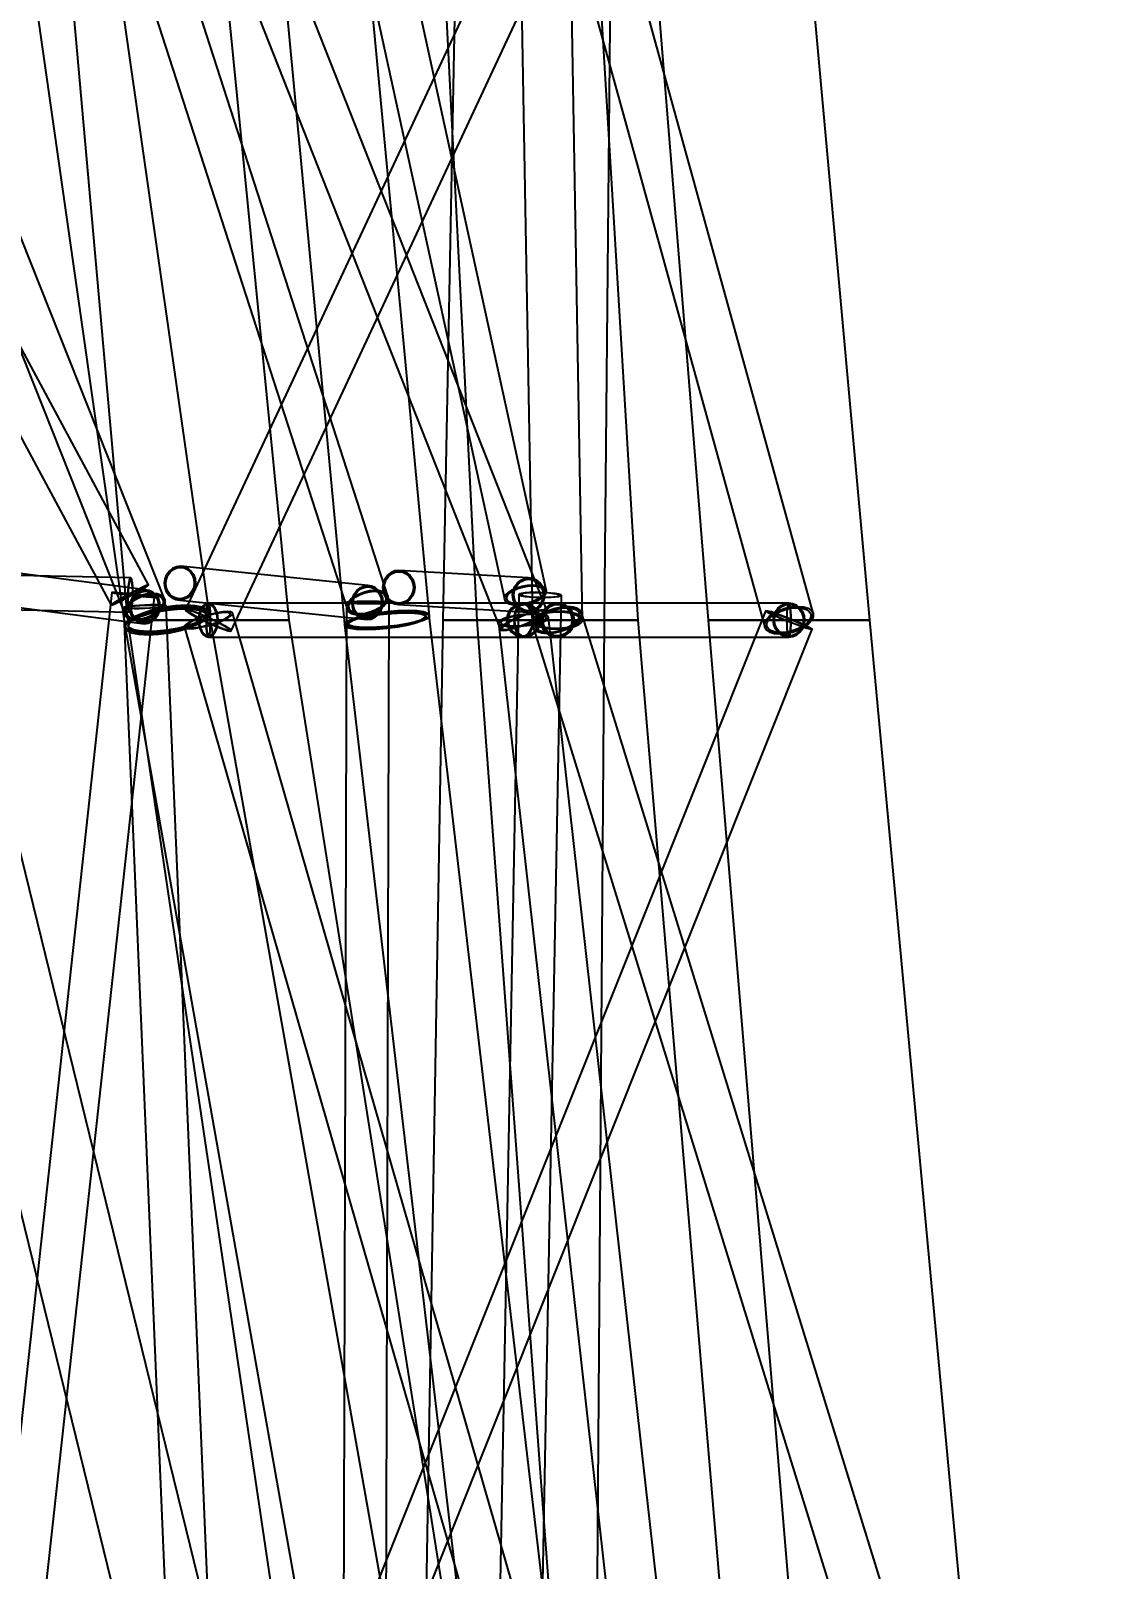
# Model space of a CAD drawing. Header units: millimetres. Extents: x -123812 to 252100, y -3000 to 639000.
# Drawn here: x 21567 to 34365, y 26196 to 44520 of the extents above; entities that cross this region are included whole.
import ezdxf

# ---------------------------------------------------------------- set-up
doc = ezdxf.new("R2010")
doc.units = ezdxf.units.MM
doc.layers.add('D-STR-DIM', color=7, linetype='Continuous', lineweight=13)
doc.layers.add('D-STR-STRC', color=7, linetype='Continuous', lineweight=25)
doc.styles.add('OpenSansCondensed-Light', font='OpenSansCondensed-Light.ttf')
doc.styles.add('TOWER_UNICODE', font='Arial Unicode.ttf')
doc.dimstyles.new('EZDXF', dxfattribs={"dimtxt": 0.25, "dimasz": 0.175, "dimexe": 0.375, "dimexo": 0.125, "dimgap": 0.1, "dimtad": 1, "dimlfac": 100, "dimzin": 12, "dimdsep": 46, "dimtxsty": 'OpenSansCondensed-Light', "dimblk": 'ARCHTICK', "dimcen": 2.5, "dimazin": 3, "dimtfac": 0.5, "dimtmove": 2, "dimatfit": 3})

# ---------------------------------------------------------------- blocks, each defined once
blk = doc.blocks.new('_ARCHTICK')
at = {"color": 0, "linetype": 'BYBLOCK', "const_width": 0.15}
blk.add_lwpolyline([(-0.5, -0.5), (0.5, 0.5)], dxfattribs=at)

msp = doc.modelspace()

# ---------------------------------------------------------------- linework, layer by layer
at = {"layer": 'D-STR-STRC'}
for points in [[(17786.2, 49906.2), (22686, 37577.4), (22702.4, 37543.6), (22734, 37517.7), (22778.7, 37501.4), (22833.4, 37495.8), (22894.4, 37501.4), (22957.6, 37517.7), (23018.6, 37543.6), (23073.3, 37577.4), (23117.9, 37616.7), (23149.4, 37658.9), (23165.7, 37701.1), (23165.7, 37740.4), (18265.9, 50069.2)], [(20885.7, 50032.8), (22687.7, 37432.8), (22704.8, 37401.3), (22755.1, 37376.5), (22835.1, 37360.1), (22939.3, 37353.3), (23060.7, 37356.4), (23190.9, 37369.4), (23321.2, 37391.2), (23442.5, 37420.5), (23546.7, 37455.2), (23626.7, 37492.9), (23677, 37531.1), (23694.1, 37567.2), (21892.1, 50167.2)], [(22227, 49894.8), (27156.8, 37394.8), (27165.3, 37382.7), (27192.2, 37378.6), (27235.8, 37382.7), (27293.1, 37394.8), (27360.1, 37414.1), (27432.4, 37439.3), (27505, 37468.6), (27572.8, 37500), (27631.5, 37531.4), (27676.8, 37560.7), (27705.7, 37585.9), (27716.4, 37605.2), (22786.6, 50105.2)], [(29252, 50125.6), (23410.5, 37625.6), (23419.5, 37612.6), (23446.5, 37592), (23489.5, 37565), (23545.8, 37533.7), (23611.3, 37500), (23681.7, 37466.3), (23752.1, 37435), (23817.9, 37408), (23874.4, 37387.4), (23917.8, 37374.4), (23945.2, 37369.9), (23954.7, 37374.4), (29796.2, 49874.4)], [(24116.4, 50053.6), (25303, 37453.6), (25320.2, 37433.9), (25370.8, 37418.7), (25451.1, 37409.1), (25555.9, 37405.7), (25677.9, 37408.6), (25808.8, 37417.8), (25939.7, 37432.6), (26061.7, 37452), (26166.5, 37474.7), (26246.9, 37499.1), (26297.4, 37523.5), (26314.6, 37546.4), (25128.1, 50146.4)], [(26859.8, 49918.3), (30308.9, 37418.3), (30330, 37384.4), (30369.2, 37358.5), (30424.1, 37342.1), (30490.7, 37336.6), (30564.6, 37342.1), (30640.8, 37358.5), (30714.1, 37384.4), (30779.3, 37418.3), (30832.3, 37457.7), (30869.2, 37500), (30887.6, 37542.3), (30886.2, 37581.7), (27437, 50081.7)], [(16027.3, 49768.7), (22525.4, 37679.2), (22540.1, 37683.3), (22568.9, 37695.4), (22609.8, 37714.6), (22660.2, 37739.6), (22716.5, 37768.7), (22774.9, 37800), (22831.5, 37831.3), (22882.3, 37860.4), (22924, 37885.4), (22953.6, 37904.6), (22969.2, 37916.7), (22969.7, 37920.8), (16471.6, 50010.3)], [(21386.4, 49866.5), (25333.9, 37635.3), (25351, 37604.4), (25383.5, 37580.8), (25429.1, 37565.9), (25484.8, 37560.8), (25546.8, 37565.9), (25610.8, 37580.8), (25672.4, 37604.4), (25727.6, 37635.3), (25772.5, 37671.1), (25804, 37709.7), (25820, 37748.2), (25819.5, 37784.1), (21872, 50015.3)], [(24574.4, 49829.1), (27212.7, 37739.6), (27231, 37714.6), (27264.8, 37695.4), (27311.8, 37683.3), (27368.9, 37679.2), (27432.1, 37683.3), (27497.2, 37695.4), (27559.6, 37714.6), (27615.3, 37739.6), (27660.2, 37768.7), (27691.5, 37800), (27706.9, 37831.3), (27705.4, 37860.4), (25067.1, 49949.9)], [(27319.1, 50000), (27541.4, 37500), (27548.1, 37472.8), (27574.9, 37447.4), (27619.7, 37425.6), (27679.7, 37408.9), (27750.6, 37398.4), (27827.7, 37394.8), (27905.7, 37398.4), (27979.3, 37408.9), (28043.5, 37425.6), (28093.9, 37447.4), (28127, 37472.8), (28140.7, 37500), (27918.5, 50000)], [(20390, 37784.9), (22919.9, 37456.1), (22966.4, 37463), (23010.1, 37483.3), (23048.1, 37515.5), (23077.7, 37557.5), (23097, 37606.4), (23104.6, 37658.9), (23100.1, 37711.4), (23083.7, 37760.3), (23056.5, 37802.3), (23020.4, 37834.5), (22977.9, 37854.8), (22931.8, 37861.7), (20401.9, 38190.5)], [(18513.5, 37686.4), (22748.7, 37596.8), (22756.9, 37603.8), (22764.9, 37624.1), (22772, 37656.3), (22777.9, 37698.4), (22782, 37747.4), (22784.2, 37800), (22784.2, 37852.6), (22782.1, 37901.6), (22778, 37943.7), (22772.1, 37975.9), (22765, 37996.2), (22757, 38003.2), (18521.9, 38092.7)], [(21683.7, 25382.5), (23038.8, 37772.4), (23030.2, 37776.1), (23005, 37781.4), (22964.9, 37788), (22912.6, 37795.3), (22851.7, 37803), (22786.3, 37810.5), (22721, 37817.3), (22660.1, 37822.9), (22607.8, 37826.9), (22567.7, 37829.1), (22542.4, 37829.4), (22533.8, 37827.6), (21178.7, 25437.6)], [(27655.9, 25405.4), (27888.1, 37795.3), (27879.5, 37803), (27854.1, 37810.5), (27813.7, 37817.3), (27761.1, 37822.9), (27699.9, 37826.9), (27634.2, 37829.1), (27568.4, 37829.4), (27507.2, 37827.6), (27454.6, 37823.9), (27414.2, 37818.6), (27388.9, 37812.1), (27380.2, 37804.7), (27147.9, 25414.8)], [(23798.2, 25116.6), (20735.2, 37616.6), (20708.5, 37665), (20649.8, 37702), (20563.3, 37725.3), (20454.8, 37733.3), (20331.7, 37725.3), (20202.5, 37702), (20075.9, 37665), (19960.5, 37616.6), (19864.2, 37560.4), (19793.6, 37500), (19753.5, 37439.6), (19746.6, 37383.4), (22809.6, 24883.4)], [(23690.4, 25534.7), (23179.4, 37669.5), (23170.7, 37674.4), (23145.4, 37678.2), (23105, 37680.7), (23052.5, 37681.7), (22991.3, 37681.1), (22925.6, 37679), (22859.9, 37675.6), (22798.7, 37671), (22746.2, 37665.6), (22705.8, 37659.8), (22680.5, 37653.9), (22671.8, 37648.3), (23182.9, 25513.5)], [(25909.2, 25089.1), (23691, 37589.1), (23666.6, 37626.1), (23609.7, 37654.4), (23524.3, 37672.2), (23416.1, 37678.3), (23292.7, 37672.2), (23162.2, 37654.4), (23033.8, 37626.1), (22916, 37589.1), (22817, 37546.1), (22743.5, 37500), (22700.4, 37453.9), (22690.8, 37410.9), (24909, 24910.9)], [(27570, 25088.3), (23968, 37588.3), (23946.8, 37598.4), (23907.7, 37601.9), (23853.2, 37598.4), (23787.1, 37588.3), (23713.9, 37572.1), (23638.5, 37551), (23566.1, 37526.4), (23501.7, 37500), (23449.6, 37473.6), (23413.4, 37449), (23395.5, 37427.9), (23397.2, 37411.7), (26999.3, 24911.7)], [(25802, 25470.3), (25837.3, 37709), (25828.7, 37712.4), (25803.3, 37715.6), (25762.9, 37718.3), (25710.3, 37720.5), (25649.1, 37722), (25583.3, 37722.6), (25517.6, 37722.4), (25456.3, 37721.3), (25403.7, 37719.4), (25363.4, 37716.8), (25338, 37713.8), (25329.3, 37710.5), (25294, 25471.7)], [(27774.1, 25056.6), (26313.5, 37556.6), (26296.3, 37580.9), (26245.9, 37599.7), (26165.7, 37611.6), (26061.2, 37616), (25939.4, 37612.4), (25808.8, 37601.2), (25678.2, 37583.1), (25556.5, 37559.4), (25451.9, 37531.5), (25371.7, 37501.6), (25321.3, 37471.5), (25304.1, 37443.4), (26764.6, 24943.4)], [(25880.5, 24891.1), (30875.3, 37391.1), (30860.1, 37402.4), (30826.9, 37420.3), (30778.2, 37443.7), (30717.1, 37470.8), (30647.8, 37500), (30575.2, 37529.2), (30504.1, 37556.3), (30439.3, 37579.7), (30385.3, 37597.6), (30345.8, 37608.9), (30323.5, 37612.7), (30319.8, 37608.9), (25325, 25108.9)], [(29133.5, 25031.6), (27734.8, 37531.6), (27724.7, 37548.3), (27694.9, 37561.6), (27647.5, 37570.7), (27585.7, 37575), (27513.8, 37574.2), (27436.6, 37568.4), (27359.4, 37557.8), (27287.5, 37543.4), (27225.7, 37526), (27178.3, 37506.8), (27148.5, 37487.1), (27138.3, 37468.4), (28537.1, 24968.4)], [(31989.9, 25081), (28129.5, 37581), (28112.9, 37614.6), (28077.8, 37640.3), (28026.5, 37656.5), (27962.6, 37662), (27890.4, 37656.5), (27814.8, 37640.3), (27741, 37614.6), (27674.1, 37581), (27618.5, 37541.9), (27578.1, 37500), (27555.6, 37458.1), (27552.5, 37419), (31412.9, 24919)]]:
    msp.add_lwpolyline(points, dxfattribs=at)
for points in [[(21606.8, 50000), (22720.1, 37500), (24645.1, 37500), (23406.8, 50000)], [(26248.4, 50000), (26878.5, 37500), (28803.5, 37500), (28048.4, 50000)], [(26474.1, 37500), (28399.1, 37500), (28518.8, 50000), (26718.8, 50000)], [(28624.1, 50000), (29635.1, 37500), (31560.1, 37500), (30424.1, 50000)], [(23161.7, 37940.9), (23167, 37888.4), (23184.4, 37839.4), (23212.8, 37797.4), (23250.2, 37765.1), (23294.2, 37744.8), (23341.6, 37737.9), (25573.3, 37506.7), (25620.9, 37513.6), (25665.6, 37533.9), (25704.3, 37566.1), (25734.3, 37608.2), (25753.6, 37657.1), (25760.8, 37709.7), (25755.5, 37762.2), (25738.1, 37811.2), (25709.7, 37853.2), (25672.3, 37885.5), (25628.4, 37905.8), (25580.9, 37912.7), (23349.3, 38143.9), (23301.6, 38137), (23256.9, 38116.7), (23218.2, 38084.4), (23188.3, 38042.4), (23169, 37993.4)], [(23529.1, 37940.9), (23521.9, 37888.4), (23502.6, 37839.4), (23472.6, 37797.4), (23433.9, 37765.1), (23389.3, 37744.8), (23341.6, 37737.9), (23294.2, 37744.8), (23250.2, 37765.1), (23212.8, 37797.4), (23184.4, 37839.4), (23167, 37888.4), (23161.7, 37940.9), (23169, 37993.4), (23188.3, 38042.4), (23218.2, 38084.4), (23256.9, 38116.7), (23301.6, 38137), (23349.3, 38143.9), (23396.7, 38137), (23440.6, 38116.7), (23478, 38084.4), (23506.4, 38042.4), (23523.9, 37993.4)], [(23514.7, 37940.9), (23508, 37892.5), (23490.2, 37847.4), (23462.6, 37808.7), (23427, 37778.9), (23385.8, 37760.3), (23341.9, 37753.9), (23298.2, 37760.3), (23257.7, 37778.9), (23223.3, 37808.7), (23197.1, 37847.4), (23181, 37892.5), (23176.2, 37940.9), (23182.9, 37989.3), (23200.6, 38034.4), (23228.3, 38073.1), (23263.9, 38102.9), (23305, 38121.5), (23349, 38127.9), (23392.6, 38121.5), (23433.1, 38102.9), (23467.6, 38073.1), (23493.8, 38034.4), (23509.8, 37989.3)], [(22721.5, 37800), (22721.5, 37747.4), (22723.6, 37698.4), (22727.7, 37656.3), (22733.5, 37624.1), (22740.7, 37603.8), (22748.7, 37596.8), (22756.9, 37603.8), (22764.9, 37624.1), (22772, 37656.3), (22777.9, 37698.4), (22782, 37747.4), (22784.2, 37800), (22784.2, 37852.6), (22782.1, 37901.6), (22778, 37943.7), (22772.1, 37975.9), (22765, 37996.2), (22757, 38003.2), (22748.8, 37996.2), (22740.8, 37975.9), (22733.7, 37943.7), (22727.8, 37901.6), (22723.7, 37852.6)], [(22724, 37800), (22724, 37751.6), (22725.9, 37706.4), (22729.7, 37667.7), (22735.1, 37637.9), (22741.6, 37619.2), (22749, 37612.8), (22756.6, 37619.2), (22763.9, 37637.9), (22770.5, 37667.7), (22775.9, 37706.4), (22779.7, 37751.6), (22781.7, 37800), (22781.7, 37848.4), (22779.8, 37893.6), (22776, 37932.3), (22770.6, 37962.1), (22764, 37980.8), (22756.7, 37987.2), (22749.1, 37980.8), (22741.8, 37962.1), (22735.2, 37932.3), (22729.8, 37893.6), (22726, 37848.4)], [(25761.3, 37889.5), (25767.3, 37837), (25785.9, 37788), (25815.7, 37745.9), (25854.7, 37713.6), (25900.3, 37693.3), (25949.3, 37686.4), (27494.5, 37596.8), (27543.6, 37603.8), (27589.4, 37624.1), (27628.9, 37656.3), (27659.4, 37698.4), (27678.7, 37747.4), (27685.5, 37800), (27679.5, 37852.6), (27660.9, 37901.6), (27631.1, 37943.7), (27592.1, 37975.9), (27546.5, 37996.2), (27497.5, 38003.2), (25952.3, 38092.7), (25903.2, 38085.8), (25857.4, 38065.5), (25817.9, 38033.2), (25787.4, 37991.1), (25768.1, 37942.1)], [(26140.3, 37889.5), (26133.5, 37837), (26114.2, 37788), (26083.7, 37745.9), (26044.2, 37713.6), (25998.4, 37693.3), (25949.3, 37686.4), (25900.3, 37693.3), (25854.7, 37713.6), (25815.7, 37745.9), (25785.9, 37788), (25767.3, 37837), (25761.3, 37889.5), (25768.1, 37942.1), (25787.4, 37991.1), (25817.9, 38033.2), (25857.4, 38065.5), (25903.2, 38085.8), (25952.3, 38092.7), (26001.3, 38085.8), (26046.9, 38065.5), (26085.9, 38033.2), (26115.7, 37991.1), (26134.3, 37942.1)], [(26125.4, 37889.5), (26119.1, 37841.1), (26101.3, 37796), (26073.3, 37757.2), (26036.9, 37727.5), (25994.6, 37708.8), (25949.4, 37702.4), (25904.2, 37708.8), (25862.3, 37727.5), (25826.3, 37757.2), (25798.9, 37796), (25781.8, 37841.1), (25776.2, 37889.5), (25782.5, 37938), (25800.3, 37983.1), (25828.3, 38021.9), (25864.7, 38051.6), (25907, 38070.3), (25952.2, 38076.7), (25997.4, 38070.3), (26039.3, 38051.6), (26075.3, 38021.9), (26102.7, 37983.1), (26119.8, 37938)], [(27685.5, 37800), (27678.7, 37747.4), (27659.4, 37698.4), (27628.9, 37656.3), (27589.4, 37624.1), (27543.6, 37603.8), (27494.5, 37596.8), (27445.5, 37603.8), (27399.9, 37624.1), (27360.9, 37656.3), (27331.1, 37698.4), (27312.5, 37747.4), (27306.4, 37800), (27313.3, 37852.6), (27332.6, 37901.6), (27363, 37943.7), (27402.5, 37975.9), (27448.4, 37996.2), (27497.5, 38003.2), (27546.5, 37996.2), (27592.1, 37975.9), (27631.1, 37943.7), (27660.9, 37901.6), (27679.5, 37852.6)], [(27670.6, 37800), (27664.3, 37751.6), (27646.5, 37706.4), (27618.5, 37667.7), (27582.1, 37637.9), (27539.8, 37619.2), (27494.6, 37612.8), (27449.4, 37619.2), (27407.5, 37637.9), (27371.5, 37667.7), (27344.1, 37706.4), (27327, 37751.6), (27321.4, 37800), (27327.7, 37848.4), (27345.5, 37893.6), (27373.5, 37932.3), (27409.9, 37962.1), (27452.2, 37980.8), (27497.4, 37987.2), (27542.5, 37980.8), (27584.5, 37962.1), (27620.5, 37932.3), (27647.9, 37893.6), (27665, 37848.4)], [(22720.1, 37800), (22663.6, 37768.7), (22612.7, 37739.6), (22571.1, 37714.6), (22541.5, 37695.4), (22525.9, 37683.3), (22525.4, 37679.2), (22540.1, 37683.3), (22568.9, 37695.4), (22609.8, 37714.6), (22660.2, 37739.6), (22716.5, 37768.7), (22774.9, 37800), (22831.5, 37831.3), (22882.3, 37860.4), (22924, 37885.4), (22953.6, 37904.6), (22969.2, 37916.7), (22969.7, 37920.8), (22955, 37916.7), (22926.2, 37904.6), (22885.2, 37885.4), (22834.9, 37860.4), (22778.6, 37831.3)], [(22786.3, 37789.5), (22721, 37797), (22660.1, 37804.7), (22607.8, 37812), (22567.7, 37818.6), (22542.4, 37823.9), (22533.8, 37827.6), (22542.4, 37829.4), (22567.7, 37829.1), (22607.8, 37826.9), (22660.1, 37822.9), (22721, 37817.3), (22786.3, 37810.5), (22851.7, 37803), (22912.6, 37795.3), (22964.9, 37788), (23005, 37781.4), (23030.2, 37776.1), (23038.8, 37772.4), (23030.2, 37770.6), (23005, 37770.9), (22964.9, 37773.1), (22912.6, 37777.1), (22851.7, 37782.7)], [(22722.8, 37800), (22671.8, 37771.8), (22626, 37745.5), (22588.5, 37723), (22561.7, 37705.7), (22547.7, 37694.8), (22547.3, 37691.1), (22560.5, 37694.8), (22586.4, 37705.7), (22623.4, 37723), (22668.8, 37745.5), (22719.6, 37771.8), (22772.2, 37800), (22823.2, 37828.2), (22869.1, 37854.5), (22906.6, 37877), (22933.3, 37894.3), (22947.4, 37905.2), (22947.8, 37908.9), (22934.6, 37905.2), (22908.6, 37894.3), (22871.7, 37877), (22826.3, 37854.5), (22775.5, 37828.2)], [(22786.3, 37790.5), (22727.4, 37797.3), (22672.5, 37804.2), (22625.4, 37810.9), (22589.2, 37816.8), (22566.4, 37821.6), (22558.7, 37824.9), (22566.4, 37826.5), (22589.2, 37826.3), (22625.4, 37824.3), (22672.5, 37820.7), (22727.4, 37815.6), (22786.3, 37809.5), (22845.3, 37802.7), (22900.2, 37795.8), (22947.3, 37789.1), (22983.5, 37783.2), (23006.2, 37778.4), (23014, 37775.1), (23006.2, 37773.5), (22983.5, 37773.7), (22947.3, 37775.7), (22900.2, 37779.3), (22845.3, 37784.4)], [(23149.4, 37658.9), (23117.9, 37616.7), (23073.3, 37577.4), (23018.6, 37543.6), (22957.6, 37517.7), (22894.4, 37501.4), (22833.4, 37495.8), (22778.7, 37501.4), (22734, 37517.7), (22702.4, 37543.6), (22686, 37577.4), (22686, 37616.7), (22702.3, 37658.9), (22733.9, 37701.1), (22778.5, 37740.4), (22833.2, 37774.2), (22894.1, 37800.1), (22957.3, 37816.4), (23018.3, 37822), (23073, 37816.4), (23117.7, 37800.1), (23149.3, 37774.2), (23165.7, 37740.4), (23165.7, 37701.1)], [(23127.4, 37658.9), (23099, 37620.8), (23058.7, 37585.4), (23009.5, 37554.9), (22954.5, 37531.6), (22897.5, 37516.9), (22842.5, 37511.9), (22793.2, 37516.9), (22752.9, 37531.6), (22724.4, 37554.9), (22709.6, 37585.4), (22709.6, 37620.8), (22724.3, 37658.9), (22752.8, 37696.9), (22793, 37732.4), (22842.3, 37762.8), (22897.3, 37786.2), (22954.2, 37800.9), (23009.2, 37805.9), (23058.5, 37800.9), (23098.8, 37786.2), (23127.3, 37762.8), (23142.1, 37732.4), (23142.1, 37696.9)], [(23104.6, 37658.9), (23097, 37606.4), (23077.7, 37557.5), (23048.1, 37515.5), (23010.1, 37483.3), (22966.4, 37463), (22919.9, 37456.1), (22873.8, 37463), (22831.3, 37483.3), (22795.2, 37515.5), (22768.1, 37557.5), (22751.6, 37606.4), (22747.1, 37658.9), (22754.7, 37711.4), (22774, 37760.3), (22803.7, 37802.3), (22841.6, 37834.5), (22885.3, 37854.8), (22931.8, 37861.7), (22977.9, 37854.8), (23020.4, 37834.5), (23056.5, 37802.3), (23083.7, 37760.3), (23100.1, 37711.4)], [(23090.6, 37658.9), (23083.5, 37610.5), (23065.8, 37565.5), (23038.4, 37526.8), (23003.5, 37497.1), (22963.2, 37478.4), (22920.4, 37472), (22877.9, 37478.4), (22838.8, 37497.1), (22805.5, 37526.8), (22780.5, 37565.5), (22765.4, 37610.5), (22761.2, 37658.9), (22768.2, 37707.3), (22786, 37752.3), (22813.3, 37791), (22848.3, 37820.7), (22888.5, 37839.4), (22931.3, 37845.7), (22973.8, 37839.4), (23013, 37820.7), (23046.2, 37791), (23071.2, 37752.3), (23086.4, 37707.3)], [(25804, 37709.7), (25772.5, 37671.1), (25727.6, 37635.3), (25672.4, 37604.4), (25610.8, 37580.8), (25546.8, 37565.9), (25484.8, 37560.8), (25429.1, 37565.9), (25383.5, 37580.8), (25351, 37604.4), (25333.9, 37635.3), (25333.4, 37671.1), (25349.4, 37709.7), (25380.9, 37748.2), (25425.8, 37784.1), (25481, 37814.9), (25542.6, 37838.5), (25606.6, 37853.4), (25668.6, 37858.5), (25724.3, 37853.4), (25769.9, 37838.5), (25802.4, 37814.9), (25819.5, 37784.1), (25820, 37748.2)], [(25781.6, 37709.7), (25753.2, 37674.9), (25712.7, 37642.6), (25663, 37614.8), (25607.4, 37593.5), (25549.7, 37580.1), (25493.9, 37575.5), (25443.6, 37580.1), (25402.5, 37593.5), (25373.2, 37614.8), (25357.8, 37642.6), (25357.3, 37674.9), (25371.8, 37709.7), (25400.2, 37744.4), (25440.7, 37776.7), (25490.4, 37804.5), (25546, 37825.9), (25603.7, 37839.3), (25659.5, 37843.8), (25709.8, 37839.3), (25750.9, 37825.9), (25780.2, 37804.5), (25795.6, 37776.7), (25796.1, 37744.4)], [(25760.8, 37709.7), (25753.6, 37657.1), (25734.3, 37608.2), (25704.3, 37566.1), (25665.6, 37533.9), (25620.9, 37513.6), (25573.3, 37506.7), (25525.8, 37513.6), (25481.9, 37533.9), (25444.5, 37566.1), (25416.1, 37608.2), (25398.7, 37657.1), (25393.4, 37709.7), (25400.7, 37762.2), (25419.9, 37811.2), (25449.9, 37853.2), (25488.6, 37885.5), (25533.3, 37905.8), (25580.9, 37912.7), (25628.4, 37905.8), (25672.3, 37885.5), (25709.7, 37853.2), (25738.1, 37811.2), (25755.5, 37762.2)], [(25746.3, 37709.7), (25739.7, 37661.3), (25721.9, 37616.2), (25694.3, 37577.4), (25658.7, 37547.7), (25617.5, 37529), (25573.6, 37522.7), (25529.9, 37529), (25489.4, 37547.7), (25454.9, 37577.4), (25428.8, 37616.2), (25412.7, 37661.3), (25407.9, 37709.7), (25414.6, 37758.1), (25432.3, 37803.2), (25459.9, 37841.9), (25495.6, 37871.6), (25536.7, 37890.3), (25580.6, 37896.7), (25624.3, 37890.3), (25664.8, 37871.6), (25699.3, 37841.9), (25725.4, 37803.2), (25741.5, 37758.1)], [(27691.5, 37800), (27660.2, 37768.7), (27615.3, 37739.6), (27559.6, 37714.6), (27497.2, 37695.4), (27432.1, 37683.3), (27368.9, 37679.2), (27311.8, 37683.3), (27264.8, 37695.4), (27231, 37714.6), (27212.7, 37739.6), (27211.3, 37768.7), (27226.7, 37800), (27258, 37831.3), (27302.9, 37860.4), (27358.5, 37885.4), (27421, 37904.6), (27486.1, 37916.7), (27549.3, 37920.8), (27606.4, 37916.7), (27653.4, 37904.6), (27687.2, 37885.4), (27705.4, 37860.4), (27706.9, 37831.3)], [(27668.6, 37800), (27640.4, 37771.8), (27599.9, 37745.5), (27549.7, 37723), (27493.4, 37705.7), (27434.8, 37694.8), (27377.8, 37691.1), (27326.3, 37694.8), (27283.9, 37705.7), (27253.4, 37723), (27237, 37745.5), (27235.7, 37771.8), (27249.6, 37800), (27277.8, 37828.2), (27318.3, 37854.5), (27368.4, 37877), (27424.8, 37894.3), (27483.4, 37905.2), (27540.4, 37908.9), (27591.9, 37905.2), (27634.3, 37894.3), (27664.7, 37877), (27681.2, 37854.5), (27682.5, 37828.2)], [(27634.2, 37829.1), (27568.4, 37829.4), (27507.2, 37827.6), (27454.6, 37823.9), (27414.2, 37818.6), (27388.9, 37812.1), (27380.2, 37804.7), (27388.9, 37797), (27414.2, 37789.5), (27454.6, 37782.7), (27507.2, 37777.1), (27568.4, 37773.1), (27634.2, 37770.9), (27699.9, 37770.6), (27761.1, 37772.4), (27813.7, 37776.1), (27854.1, 37781.4), (27879.5, 37787.9), (27888.1, 37795.3), (27879.5, 37803), (27854.1, 37810.5), (27813.7, 37817.3), (27761.1, 37822.9), (27699.9, 37826.9)], [(27634.2, 37826.3), (27574.9, 37826.5), (27519.7, 37824.9), (27472.3, 37821.6), (27435.9, 37816.8), (27413, 37810.9), (27405.2, 37804.2), (27413, 37797.3), (27435.9, 37790.5), (27472.3, 37784.4), (27519.7, 37779.4), (27574.9, 37775.7), (27634.2, 37773.7), (27693.4, 37773.5), (27748.6, 37775.1), (27796.1, 37778.4), (27832.4, 37783.2), (27855.3, 37789.1), (27863.1, 37795.8), (27855.3, 37802.7), (27832.4, 37809.5), (27796.1, 37815.6), (27748.6, 37820.6), (27693.4, 37824.3)], [(22925.6, 37638.7), (22859.9, 37636.7), (22798.7, 37636.1), (22746.2, 37637.1), (22705.8, 37639.6), (22680.5, 37643.4), (22671.8, 37648.3), (22680.5, 37653.9), (22705.8, 37659.8), (22746.2, 37665.6), (22798.7, 37671), (22859.9, 37675.6), (22925.6, 37679), (22991.3, 37681.1), (23052.5, 37681.7), (23105, 37680.7), (23145.4, 37678.2), (23170.7, 37674.4), (23179.4, 37669.5), (23170.7, 37663.9), (23145.4, 37658), (23105, 37652.1), (23052.5, 37646.7), (22991.3, 37642.2)], [(23190.9, 37369.4), (23060.7, 37356.4), (22939.3, 37353.3), (22835.1, 37360.1), (22755.1, 37376.5), (22704.8, 37401.3), (22687.7, 37432.8), (22704.8, 37468.9), (22755.1, 37507.1), (22835.1, 37544.8), (22939.3, 37579.5), (23060.7, 37608.8), (23190.9, 37630.6), (23321.2, 37643.6), (23442.5, 37646.7), (23546.7, 37639.9), (23626.7, 37623.5), (23677, 37598.7), (23694.1, 37567.2), (23677, 37531.1), (23626.7, 37492.9), (23546.7, 37455.2), (23442.5, 37420.5), (23321.2, 37391.2)], [(23638.4, 37500), (23564.8, 37453.9), (23465.8, 37410.9), (23348.1, 37373.9), (23219.6, 37345.6), (23089.2, 37327.8), (22965.7, 37321.7), (22857.6, 37327.8), (22772.1, 37345.6), (22715.3, 37373.9), (22690.8, 37410.9), (22700.4, 37453.9), (22743.5, 37500), (22817, 37546.1), (22916, 37589.1), (23033.8, 37626.1), (23162.2, 37654.4), (23292.7, 37672.2), (23416.1, 37678.3), (23524.3, 37672.2), (23609.7, 37654.4), (23666.6, 37626.1), (23691, 37589.1), (23681.4, 37546.1)], [(22925.6, 37640.7), (22866.4, 37638.9), (22811.2, 37638.4), (22763.8, 37639.3), (22727.5, 37641.5), (22704.6, 37644.9), (22696.8, 37649.3), (22704.6, 37654.3), (22727.5, 37659.7), (22763.8, 37665), (22811.2, 37669.8), (22866.4, 37674), (22925.6, 37677.1), (22984.8, 37678.9), (23040, 37679.4), (23087.4, 37678.5), (23123.7, 37676.3), (23146.6, 37672.8), (23154.4, 37668.5), (23146.6, 37663.4), (23123.7, 37658.1), (23087.4, 37652.8), (23040, 37647.9), (22984.8, 37643.8)], [(23190.9, 37379.7), (23070.9, 37367.7), (22959.1, 37364.8), (22863.1, 37371.1), (22789.4, 37386.2), (22743.1, 37409), (22727.3, 37438.1), (22743.1, 37471.3), (22789.4, 37506.5), (22863.1, 37541.3), (22959.1, 37573.2), (23070.9, 37600.2), (23190.9, 37620.3), (23310.9, 37632.3), (23422.7, 37635.2), (23518.7, 37628.9), (23592.4, 37613.8), (23638.7, 37591), (23654.5, 37561.9), (23638.7, 37528.7), (23592.4, 37493.5), (23518.7, 37458.7), (23422.7, 37426.8), (23310.9, 37399.8)], [(23603.1, 37500), (23535.4, 37457.5), (23444.2, 37417.9), (23335.7, 37383.9), (23217.3, 37357.8), (23097.2, 37341.4), (22983.4, 37335.8), (22883.8, 37341.4), (22805.1, 37357.8), (22752.7, 37383.9), (22730.2, 37417.9), (22739, 37457.5), (22778.7, 37500), (22846.5, 37542.5), (22937.7, 37582.1), (23046.2, 37616.1), (23164.5, 37642.2), (23284.7, 37658.6), (23398.4, 37664.2), (23498, 37658.6), (23576.7, 37642.2), (23629.1, 37616.1), (23651.7, 37582.1), (23642.8, 37542.5)], [(23501.7, 37500), (23449.6, 37473.6), (23413.4, 37449), (23395.5, 37427.9), (23397.2, 37411.7), (23418.3, 37401.6), (23457.5, 37398.1), (23512, 37401.6), (23578.1, 37411.7), (23651.3, 37427.9), (23726.7, 37449), (23799, 37473.6), (23863.5, 37500), (23915.6, 37526.4), (23951.8, 37551), (23969.7, 37572.1), (23968, 37588.3), (23946.8, 37598.4), (23907.7, 37601.9), (23853.2, 37598.4), (23787.1, 37588.3), (23713.9, 37572.1), (23638.5, 37551), (23566.1, 37526.4)], [(23753.9, 37500), (23819.4, 37466.3), (23875.6, 37435), (23918.7, 37408), (23945.6, 37387.4), (23954.7, 37374.4), (23945.2, 37369.9), (23917.8, 37374.4), (23874.4, 37387.4), (23817.9, 37408), (23752.1, 37435), (23681.7, 37466.3), (23611.3, 37500), (23545.8, 37533.7), (23489.5, 37565), (23446.5, 37592), (23419.5, 37612.6), (23410.5, 37625.6), (23420, 37630.1), (23447.4, 37625.6), (23490.8, 37612.6), (23547.3, 37592), (23613, 37565), (23683.5, 37533.7)], [(23518.6, 37500), (23471.4, 37476.1), (23438.5, 37453.8), (23422.3, 37434.7), (23423.8, 37420), (23443, 37410.7), (23478.5, 37407.6), (23527.9, 37410.7), (23587.8, 37420), (23654.2, 37434.7), (23722.6, 37453.8), (23788.2, 37476.1), (23846.6, 37500), (23893.8, 37523.9), (23926.7, 37546.2), (23942.9, 37565.3), (23941.3, 37580), (23922.2, 37589.3), (23886.7, 37592.4), (23837.3, 37589.3), (23777.3, 37580), (23710.9, 37565.3), (23642.6, 37546.2), (23577, 37523.9)], [(23747.2, 37500), (23806.6, 37469.5), (23857.6, 37441), (23896.6, 37416.6), (23921.1, 37397.9), (23929.3, 37386.1), (23920.7, 37382.1), (23895.8, 37386.1), (23856.5, 37397.9), (23805.2, 37416.6), (23745.6, 37441), (23681.8, 37469.5), (23617.9, 37500), (23558.5, 37530.5), (23507.6, 37559), (23468.5, 37583.4), (23444.1, 37602.1), (23435.9, 37613.9), (23444.5, 37617.9), (23469.3, 37613.9), (23508.7, 37602.1), (23559.9, 37583.4), (23619.5, 37559), (23683.4, 37530.5)], [(23565.9, 37500), (23569.8, 37447.4), (23581.5, 37398.4), (23600, 37356.3), (23624.2, 37324), (23652.4, 37303.7), (23682.6, 37296.8), (27436.6, 37296.8), (27466.8, 37303.7), (27494.9, 37324), (27519.1, 37356.3), (27537.7, 37398.4), (27549.3, 37447.4), (27553.3, 37500), (27549.3, 37552.6), (27537.7, 37601.6), (27519.1, 37643.7), (27494.9, 37676), (27466.8, 37696.3), (27436.6, 37703.2), (23682.6, 37703.2), (23652.4, 37696.3), (23624.2, 37676), (23600, 37643.7), (23581.5, 37601.6), (23569.8, 37552.6)], [(23565.9, 37500), (23569.8, 37447.4), (23581.5, 37398.4), (23600, 37356.3), (23624.2, 37324), (23652.4, 37303.7), (23682.6, 37296.8), (23712.8, 37303.7), (23740.9, 37324), (23765.1, 37356.3), (23783.7, 37398.4), (23795.3, 37447.4), (23799.3, 37500), (23795.3, 37552.6), (23783.7, 37601.6), (23765.1, 37643.7), (23740.9, 37676), (23712.8, 37696.3), (23682.6, 37703.2), (23652.4, 37696.3), (23624.2, 37676), (23600, 37643.7), (23581.5, 37601.6), (23569.8, 37552.6)], [(23575.1, 37500), (23578.7, 37451.5), (23589.5, 37406.4), (23606.5, 37367.6), (23628.8, 37337.9), (23654.8, 37319.2), (23682.6, 37312.8), (23710.4, 37319.2), (23736.4, 37337.9), (23758.6, 37367.6), (23775.7, 37406.4), (23786.5, 37451.5), (23790.1, 37500), (23786.5, 37548.5), (23775.7, 37593.6), (23758.6, 37632.4), (23736.4, 37662.1), (23710.4, 37680.8), (23682.6, 37687.2), (23654.8, 37680.8), (23628.8, 37662.1), (23606.5, 37632.4), (23589.5, 37593.6), (23578.7, 37548.5)], [(23659, 37500), (23659.8, 37447.4), (23662.1, 37398.4), (23665.9, 37356.3), (23670.8, 37324), (23676.5, 37303.7), (23682.6, 37296.8), (30597.6, 37296.8), (30603.7, 37303.7), (30609.4, 37324), (30614.3, 37356.3), (30618, 37398.4), (30620.4, 37447.4), (30621.2, 37500), (30620.4, 37552.6), (30618, 37601.6), (30614.3, 37643.7), (30609.4, 37676), (30603.7, 37696.3), (30597.6, 37703.2), (23682.6, 37703.2), (23676.5, 37696.3), (23670.8, 37676), (23665.9, 37643.7), (23662.1, 37601.6), (23659.8, 37552.6)], [(23706.2, 37500), (23705.4, 37447.4), (23703, 37398.4), (23699.3, 37356.3), (23694.4, 37324), (23688.7, 37303.7), (23682.6, 37296.8), (23676.5, 37303.7), (23670.8, 37324), (23665.9, 37356.3), (23662.1, 37398.4), (23659.8, 37447.4), (23659, 37500), (23659.8, 37552.6), (23662.1, 37601.6), (23665.9, 37643.7), (23670.8, 37676), (23676.5, 37696.3), (23682.6, 37703.2), (23688.7, 37696.3), (23694.4, 37676), (23699.3, 37643.7), (23703, 37601.6), (23705.4, 37552.6)], [(23704.3, 37500), (23703.6, 37451.5), (23701.4, 37406.4), (23698, 37367.6), (23693.5, 37337.9), (23688.2, 37319.2), (23682.6, 37312.8), (23677, 37319.2), (23671.7, 37337.9), (23667.2, 37367.6), (23663.7, 37406.4), (23661.6, 37451.5), (23660.8, 37500), (23661.6, 37548.5), (23663.7, 37593.6), (23667.2, 37632.4), (23671.7, 37662.1), (23677, 37680.8), (23682.6, 37687.2), (23688.2, 37680.8), (23693.5, 37662.1), (23698, 37632.4), (23701.4, 37593.6), (23703.6, 37548.5)], [(25808.8, 37417.8), (25677.9, 37408.6), (25555.9, 37405.7), (25451.1, 37409.1), (25370.8, 37418.7), (25320.2, 37433.9), (25303, 37453.6), (25320.2, 37476.5), (25370.8, 37500.9), (25451.1, 37525.3), (25555.9, 37548), (25677.9, 37567.4), (25808.8, 37582.2), (25939.7, 37591.4), (26061.7, 37594.3), (26166.5, 37590.9), (26246.9, 37581.3), (26297.4, 37566.1), (26314.6, 37546.4), (26297.4, 37523.5), (26246.9, 37499.1), (26166.5, 37474.7), (26061.7, 37452), (25939.7, 37432.6)], [(25808.8, 37398.8), (25678.2, 37387.6), (25556.5, 37384), (25451.9, 37388.4), (25371.7, 37400.3), (25321.3, 37419.1), (25304.1, 37443.4), (25321.3, 37471.5), (25371.7, 37501.6), (25451.9, 37531.5), (25556.5, 37559.4), (25678.2, 37583.1), (25808.8, 37601.2), (25939.4, 37612.4), (26061.2, 37616), (26165.7, 37611.6), (26245.9, 37599.7), (26296.3, 37580.9), (26313.5, 37556.6), (26296.3, 37528.5), (26245.9, 37498.4), (26165.7, 37468.5), (26061.2, 37440.6), (25939.4, 37416.9)], [(25583.3, 37722.6), (25517.6, 37722.4), (25456.3, 37721.3), (25403.7, 37719.4), (25363.4, 37716.8), (25338, 37713.8), (25329.3, 37710.5), (25338, 37707.2), (25363.4, 37704), (25403.7, 37701.2), (25456.3, 37699), (25517.6, 37697.6), (25583.3, 37697), (25649.1, 37697.2), (25710.3, 37698.3), (25762.9, 37700.2), (25803.3, 37702.7), (25828.7, 37705.8), (25837.3, 37709), (25828.7, 37712.4), (25803.3, 37715.6), (25762.9, 37718.3), (25710.3, 37720.5), (25649.1, 37722)], [(25808.8, 37424.3), (25688.2, 37415.8), (25575.8, 37413.1), (25479.3, 37416.3), (25405.2, 37425.1), (25358.7, 37439.1), (25342.8, 37457.3), (25358.7, 37478.3), (25405.2, 37500.8), (25479.3, 37523.3), (25575.8, 37544.2), (25688.2, 37562.1), (25808.8, 37575.7), (25929.4, 37584.2), (26041.8, 37586.9), (26138.3, 37583.7), (26212.4, 37574.9), (26258.9, 37560.9), (26274.8, 37542.7), (26258.9, 37521.7), (26212.4, 37499.2), (26138.3, 37476.7), (26041.8, 37455.8), (25929.4, 37437.9)], [(25808.8, 37406.7), (25688.5, 37396.4), (25576.3, 37393.2), (25480, 37397.2), (25406.1, 37408.2), (25359.7, 37425.5), (25343.8, 37447.8), (25359.7, 37473.7), (25406.1, 37501.4), (25480, 37529.1), (25576.3, 37554.7), (25688.5, 37576.6), (25808.8, 37593.3), (25929.1, 37603.6), (26041.3, 37606.8), (26137.6, 37602.8), (26211.5, 37591.8), (26257.9, 37574.5), (26273.8, 37552.2), (26257.9, 37526.3), (26211.5, 37498.6), (26137.6, 37470.9), (26041.3, 37445.3), (25929.1, 37423.4)], [(25583.3, 37721.3), (25524.1, 37721.1), (25468.8, 37720.1), (25421.4, 37718.4), (25385, 37716.1), (25362.1, 37713.4), (25354.3, 37710.4), (25362.1, 37707.4), (25385, 37704.6), (25421.4, 37702.1), (25468.8, 37700.1), (25524.1, 37698.8), (25583.3, 37698.2), (25642.6, 37698.4), (25697.8, 37699.4), (25745.3, 37701.1), (25781.7, 37703.4), (25804.5, 37706.2), (25812.3, 37709.1), (25804.5, 37712.1), (25781.7, 37715), (25745.3, 37717.5), (25697.8, 37719.5), (25642.6, 37720.8)], [(27436.6, 37568.4), (27359.4, 37557.8), (27287.5, 37543.4), (27225.7, 37526), (27178.3, 37506.8), (27148.5, 37487.1), (27138.3, 37468.4), (27148.5, 37451.7), (27178.3, 37438.4), (27225.7, 37429.3), (27287.5, 37425), (27359.4, 37425.8), (27436.6, 37431.6), (27513.8, 37442.2), (27585.7, 37456.6), (27647.5, 37474), (27694.9, 37493.2), (27724.7, 37512.9), (27734.8, 37531.6), (27724.7, 37548.3), (27694.9, 37561.6), (27647.5, 37570.7), (27585.7, 37575), (27513.8, 37574.2)], [(27300.3, 37500), (27241.7, 37468.6), (27196.4, 37439.3), (27167.4, 37414.1), (27156.8, 37394.8), (27165.3, 37382.7), (27192.2, 37378.6), (27235.8, 37382.7), (27293.1, 37394.8), (27360.1, 37414.1), (27432.4, 37439.3), (27505, 37468.6), (27572.8, 37500), (27631.5, 37531.4), (27676.8, 37560.7), (27705.7, 37585.9), (27716.4, 37605.2), (27707.9, 37617.3), (27681, 37621.4), (27637.4, 37617.3), (27580.1, 37605.2), (27513, 37585.9), (27440.8, 37560.7), (27368.2, 37531.4)], [(27436.6, 37562), (27366.6, 37552.4), (27301.4, 37539.3), (27245.4, 37523.5), (27202.4, 37506.1), (27175.4, 37488.3), (27166.2, 37471.3), (27175.4, 37456.3), (27202.4, 37444.2), (27245.4, 37435.9), (27301.4, 37432), (27366.6, 37432.7), (27436.6, 37438), (27506.6, 37447.6), (27571.8, 37460.7), (27627.8, 37476.5), (27670.8, 37493.9), (27697.8, 37511.7), (27707, 37528.7), (27697.8, 37543.7), (27670.8, 37555.8), (27627.8, 37564.1), (27571.8, 37568), (27506.6, 37567.3)], [(27313, 37500), (27259.9, 37471.5), (27218.8, 37444.9), (27192.5, 37422.1), (27182.9, 37404.6), (27190.6, 37393.6), (27215, 37389.9), (27254.5, 37393.6), (27306.5, 37404.6), (27367.3, 37422.1), (27432.8, 37444.9), (27498.6, 37471.5), (27560.1, 37500), (27613.3, 37528.5), (27654.4, 37555.1), (27680.6, 37577.9), (27690.3, 37595.4), (27682.6, 37606.4), (27658.2, 37610.1), (27618.6, 37606.4), (27566.7, 37595.4), (27505.9, 37577.9), (27440.4, 37555.1), (27374.6, 37528.5)], [(27234.2, 37500), (27241.1, 37447.4), (27261.3, 37398.4), (27293.5, 37356.3), (27335.4, 37324), (27384.2, 37303.7), (27436.6, 37296.8), (27841, 37296.8), (27893.4, 37303.7), (27942.2, 37324), (27984.2, 37356.3), (28016.3, 37398.4), (28036.6, 37447.4), (28043.4, 37500), (28036.6, 37552.6), (28016.3, 37601.6), (27984.2, 37643.7), (27942.2, 37676), (27893.4, 37696.3), (27841, 37703.2), (27436.6, 37703.2), (27384.2, 37696.3), (27335.4, 37676), (27293.5, 37643.7), (27261.3, 37601.6), (27241.1, 37552.6)], [(27234.2, 37500), (27241.1, 37447.4), (27261.3, 37398.4), (27293.5, 37356.3), (27335.4, 37324), (27384.2, 37303.7), (27436.6, 37296.8), (27489, 37303.7), (27537.8, 37324), (27579.7, 37356.3), (27611.9, 37398.4), (27632.1, 37447.4), (27639, 37500), (27632.1, 37552.6), (27611.9, 37601.6), (27579.7, 37643.7), (27537.8, 37676), (27489, 37696.3), (27436.6, 37703.2), (27384.2, 37696.3), (27335.4, 37676), (27293.5, 37643.7), (27261.3, 37601.6), (27241.1, 37552.6)], [(27250.1, 37500), (27256.5, 37451.5), (27275.1, 37406.4), (27304.7, 37367.6), (27343.3, 37337.9), (27388.3, 37319.2), (27436.6, 37312.8), (27484.8, 37319.2), (27529.8, 37337.9), (27568.4, 37367.6), (27598.1, 37406.4), (27616.7, 37451.5), (27623.1, 37500), (27616.7, 37548.5), (27598.1, 37593.6), (27568.4, 37632.4), (27529.8, 37662.1), (27484.8, 37680.8), (27436.6, 37687.2), (27388.3, 37680.8), (27343.3, 37662.1), (27304.7, 37632.4), (27275.1, 37593.6), (27256.5, 37548.5)], [(27319.9, 37500), (27323.8, 37447.4), (27335.5, 37398.4), (27354, 37356.3), (27378.2, 37324), (27406.4, 37303.7), (27436.6, 37296.8), (27466.8, 37303.7), (27494.9, 37324), (27519.1, 37356.3), (27537.7, 37398.4), (27549.3, 37447.4), (27553.3, 37500), (27549.3, 37552.6), (27537.7, 37601.6), (27519.1, 37643.7), (27494.9, 37676), (27466.8, 37696.3), (27436.6, 37703.2), (27406.4, 37696.3), (27378.2, 37676), (27354, 37643.7), (27335.5, 37601.6), (27323.8, 37552.6)], [(27329.1, 37500), (27332.7, 37451.5), (27343.5, 37406.4), (27360.5, 37367.6), (27382.8, 37337.9), (27408.8, 37319.2), (27436.6, 37312.8), (27464.4, 37319.2), (27490.4, 37337.9), (27512.6, 37367.6), (27529.7, 37406.4), (27540.5, 37451.5), (27544.1, 37500), (27540.5, 37548.5), (27529.7, 37593.6), (27512.6, 37632.4), (27490.4, 37662.1), (27464.4, 37680.8), (27436.6, 37687.2), (27408.8, 37680.8), (27382.8, 37662.1), (27360.5, 37632.4), (27343.5, 37593.6), (27332.7, 37548.5)], [(27541.4, 37500), (27548.1, 37472.8), (27574.9, 37447.4), (27619.7, 37425.6), (27679.7, 37408.9), (27750.6, 37398.4), (27827.7, 37394.8), (27905.7, 37398.4), (27979.3, 37408.9), (28043.5, 37425.6), (28093.9, 37447.4), (28127, 37472.8), (28140.7, 37500), (28133.9, 37527.2), (28107.2, 37552.6), (28062.4, 37574.4), (28002.4, 37591.1), (27931.5, 37601.6), (27854.4, 37605.2), (27776.4, 37601.6), (27702.8, 37591.1), (27638.6, 37574.4), (27588.2, 37552.6), (27555, 37527.2)], [(28104, 37500), (28063.6, 37458.1), (28008, 37419), (27941.1, 37385.4), (27867.3, 37359.7), (27791.7, 37343.5), (27719.5, 37338), (27655.6, 37343.5), (27604.3, 37359.7), (27569.2, 37385.4), (27552.5, 37419), (27555.6, 37458.1), (27578.1, 37500), (27618.5, 37541.9), (27674.1, 37581), (27741, 37614.6), (27814.8, 37640.3), (27890.4, 37656.5), (27962.6, 37662), (28026.5, 37656.5), (28077.8, 37640.3), (28112.9, 37614.6), (28129.5, 37581), (28126.5, 37541.9)], [(27569.3, 37500), (27575.5, 37475.3), (27599.7, 37452.3), (27640.4, 37432.6), (27694.7, 37417.4), (27759, 37407.9), (27828.9, 37404.7), (27899.7, 37407.9), (27966.4, 37417.4), (28024.6, 37432.6), (28070.3, 37452.3), (28100.3, 37475.3), (28112.7, 37500), (28106.6, 37524.7), (28082.4, 37547.7), (28041.7, 37567.4), (27987.4, 37582.6), (27923, 37592.1), (27853.1, 37595.3), (27782.4, 37592.1), (27715.7, 37582.6), (27657.5, 37567.4), (27611.8, 37547.7), (27581.7, 37524.7)], [(28079.5, 37500), (28042.8, 37462), (27992.4, 37426.6), (27931.7, 37396.1), (27864.8, 37372.8), (27796.3, 37358.1), (27730.9, 37353.1), (27672.9, 37358.1), (27626.4, 37372.8), (27594.5, 37396.1), (27579.5, 37426.6), (27582.2, 37462), (27602.6, 37500), (27639.3, 37538), (27689.7, 37573.4), (27750.4, 37603.9), (27817.3, 37627.2), (27885.8, 37641.9), (27951.2, 37646.9), (28009.2, 37641.9), (28055.7, 37627.2), (28087.5, 37603.9), (28102.6, 37573.4), (28099.9, 37538)], [(27638.6, 37500), (27645.5, 37447.4), (27665.8, 37398.4), (27697.9, 37356.3), (27739.8, 37324), (27788.7, 37303.7), (27841, 37296.8), (27893.4, 37303.7), (27942.2, 37324), (27984.2, 37356.3), (28016.3, 37398.4), (28036.6, 37447.4), (28043.4, 37500), (28036.6, 37552.6), (28016.3, 37601.6), (27984.2, 37643.7), (27942.2, 37676), (27893.4, 37696.3), (27841, 37703.2), (27788.7, 37696.3), (27739.8, 37676), (27697.9, 37643.7), (27665.8, 37601.6), (27645.5, 37552.6)], [(27654.4, 37500), (27660.8, 37447.4), (27679.4, 37398.4), (27709.1, 37356.3), (27747.7, 37324), (27792.7, 37303.7), (27841, 37296.8), (30597.6, 37296.8), (30645.9, 37303.7), (30690.9, 37324), (30729.5, 37356.3), (30759.2, 37398.4), (30777.8, 37447.4), (30784.2, 37500), (30777.8, 37552.6), (30759.2, 37601.6), (30729.5, 37643.7), (30690.9, 37676), (30645.9, 37696.3), (30597.6, 37703.2), (27841, 37703.2), (27792.7, 37696.3), (27747.7, 37676), (27709.1, 37643.7), (27679.4, 37601.6), (27660.8, 37552.6)], [(28027.6, 37500), (28021.3, 37447.4), (28002.6, 37398.4), (27973, 37356.3), (27934.3, 37324), (27889.3, 37303.7), (27841, 37296.8), (27792.7, 37303.7), (27747.7, 37324), (27709.1, 37356.3), (27679.4, 37398.4), (27660.8, 37447.4), (27654.4, 37500), (27660.8, 37552.6), (27679.4, 37601.6), (27709.1, 37643.7), (27747.7, 37676), (27792.7, 37696.3), (27841, 37703.2), (27889.3, 37696.3), (27934.3, 37676), (27973, 37643.7), (28002.6, 37601.6), (28021.3, 37552.6)], [(27654.6, 37500), (27660.9, 37451.5), (27679.6, 37406.4), (27709.2, 37367.6), (27747.8, 37337.9), (27792.8, 37319.2), (27841, 37312.8), (27889.3, 37319.2), (27934.3, 37337.9), (27972.9, 37367.6), (28002.5, 37406.4), (28021.2, 37451.5), (28027.5, 37500), (28021.2, 37548.5), (28002.5, 37593.6), (27972.9, 37632.4), (27934.3, 37662.1), (27889.3, 37680.8), (27841, 37687.2), (27792.8, 37680.8), (27747.8, 37662.1), (27709.2, 37632.4), (27679.6, 37593.6), (27660.9, 37548.5)], [(28012.9, 37500), (28007.1, 37451.5), (27989.9, 37406.4), (27962.6, 37367.6), (27927, 37337.9), (27885.5, 37319.2), (27841, 37312.8), (27796.5, 37319.2), (27755.1, 37337.9), (27719.5, 37367.6), (27692.2, 37406.4), (27675, 37451.5), (27669.1, 37500), (27675, 37548.5), (27692.2, 37593.6), (27719.5, 37632.4), (27755.1, 37662.1), (27796.5, 37680.8), (27841, 37687.2), (27885.5, 37680.8), (27927, 37662.1), (27962.6, 37632.4), (27989.9, 37593.6), (28007.1, 37548.5)], [(30869.2, 37500), (30832.3, 37457.7), (30779.3, 37418.3), (30714.1, 37384.4), (30640.8, 37358.5), (30564.6, 37342.1), (30490.7, 37336.6), (30424.1, 37342.1), (30369.2, 37358.5), (30330, 37384.4), (30308.9, 37418.3), (30307.6, 37457.7), (30326, 37500), (30362.9, 37542.3), (30415.8, 37581.7), (30481.1, 37615.6), (30554.3, 37641.5), (30630.5, 37657.9), (30704.4, 37663.4), (30771.1, 37657.9), (30825.9, 37641.5), (30865.2, 37615.6), (30886.2, 37581.7), (30887.6, 37542.3)], [(30647.8, 37500), (30717.1, 37470.8), (30778.2, 37443.7), (30826.9, 37420.3), (30860.1, 37402.4), (30875.3, 37391.1), (30871.7, 37387.3), (30849.3, 37391.1), (30809.8, 37402.4), (30755.9, 37420.3), (30691.1, 37443.7), (30620, 37470.8), (30547.3, 37500), (30478.1, 37529.2), (30417, 37556.3), (30368.2, 37579.7), (30335.1, 37597.6), (30319.8, 37608.9), (30323.5, 37612.7), (30345.8, 37608.9), (30385.3, 37597.6), (30439.3, 37579.7), (30504.1, 37556.3), (30575.2, 37529.2)], [(30843.8, 37500), (30810.4, 37461.7), (30762.4, 37425.9), (30703.2, 37395.2), (30636.8, 37371.7), (30567.7, 37356.9), (30500.7, 37351.8), (30440.3, 37356.9), (30390.5, 37371.7), (30354.9, 37395.2), (30335.9, 37425.9), (30334.6, 37461.7), (30351.3, 37500), (30384.8, 37538.3), (30432.8, 37574.1), (30492, 37604.8), (30558.4, 37628.3), (30627.4, 37643.1), (30694.5, 37648.2), (30754.9, 37643.1), (30804.6, 37628.3), (30840.2, 37604.8), (30859.3, 37574.1), (30860.5, 37538.3)], [(30643.1, 37500), (30705.9, 37473.6), (30761.3, 37448.9), (30805.5, 37427.8), (30835.6, 37411.5), (30849.4, 37401.3), (30846.1, 37397.8), (30825.8, 37401.3), (30790, 37411.5), (30741.1, 37427.8), (30682.4, 37448.9), (30617.9, 37473.6), (30552, 37500), (30489.2, 37526.4), (30433.9, 37551.1), (30389.6, 37572.2), (30359.6, 37588.5), (30345.7, 37598.7), (30349.1, 37602.2), (30369.3, 37598.7), (30405.1, 37588.5), (30454.1, 37572.2), (30512.8, 37551.1), (30577.3, 37526.4)], [(30784.2, 37500), (30777.8, 37447.4), (30759.2, 37398.4), (30729.5, 37356.3), (30690.9, 37324), (30645.9, 37303.7), (30597.6, 37296.8), (30549.3, 37303.7), (30504.3, 37324), (30465.6, 37356.3), (30436, 37398.4), (30417.3, 37447.4), (30411, 37500), (30417.3, 37552.6), (30436, 37601.6), (30465.6, 37643.7), (30504.3, 37676), (30549.3, 37696.3), (30597.6, 37703.2), (30645.9, 37696.3), (30690.9, 37676), (30729.5, 37643.7), (30759.2, 37601.6), (30777.8, 37552.6)], [(30769.5, 37500), (30763.6, 37451.5), (30746.4, 37406.4), (30719.1, 37367.6), (30683.5, 37337.9), (30642.1, 37319.2), (30597.6, 37312.8), (30553.1, 37319.2), (30511.6, 37337.9), (30476, 37367.6), (30448.7, 37406.4), (30431.5, 37451.5), (30425.7, 37500), (30431.5, 37548.5), (30448.7, 37593.6), (30476, 37632.4), (30511.6, 37662.1), (30553.1, 37680.8), (30597.6, 37687.2), (30642.1, 37680.8), (30683.5, 37662.1), (30719.1, 37632.4), (30746.4, 37593.6), (30763.6, 37548.5)], [(30621.2, 37500), (30620.4, 37447.4), (30618, 37398.4), (30614.3, 37356.3), (30609.4, 37324), (30603.7, 37303.7), (30597.6, 37296.8), (30591.5, 37303.7), (30585.8, 37324), (30580.9, 37356.3), (30577.1, 37398.4), (30574.8, 37447.4), (30574, 37500), (30574.8, 37552.6), (30577.1, 37601.6), (30580.9, 37643.7), (30585.8, 37676), (30591.5, 37696.3), (30597.6, 37703.2), (30603.7, 37696.3), (30609.4, 37676), (30614.3, 37643.7), (30618, 37601.6), (30620.4, 37552.6)], [(30619.3, 37500), (30618.6, 37451.5), (30616.4, 37406.4), (30613, 37367.6), (30608.5, 37337.9), (30603.2, 37319.2), (30597.6, 37312.8), (30591.9, 37319.2), (30586.7, 37337.9), (30582.2, 37367.6), (30578.7, 37406.4), (30576.6, 37451.5), (30575.8, 37500), (30576.6, 37548.5), (30578.7, 37593.6), (30582.2, 37632.4), (30586.7, 37662.1), (30591.9, 37680.8), (30597.6, 37687.2), (30603.2, 37680.8), (30608.5, 37662.1), (30613, 37632.4), (30616.4, 37593.6), (30618.6, 37548.5)], [(22720.1, 37500), (24577.7, 25000), (26627.7, 25000), (24645.1, 37500)], [(24645.1, 37500), (24612.3, 37500), (24516.1, 37500), (24363.2, 37500), (24163.8, 37500), (23931.7, 37500), (23682.6, 37500), (23433.5, 37500), (23201.3, 37500), (23002, 37500), (22849, 37500), (22752.9, 37500), (22720.1, 37500), (22752.9, 37500), (22849, 37500), (23002, 37500), (23201.3, 37500), (23433.5, 37500), (23682.6, 37500), (23931.7, 37500), (24163.8, 37500), (24363.2, 37500), (24516.1, 37500), (24612.3, 37500)], [(26259.7, 25000), (28309.7, 25000), (28399.1, 37500), (26474.1, 37500)], [(28399.1, 37500), (28366.3, 37500), (28270.1, 37500), (28117.2, 37500), (27917.8, 37500), (27685.7, 37500), (27436.6, 37500), (27187.5, 37500), (26955.3, 37500), (26756, 37500), (26603, 37500), (26506.9, 37500), (26474.1, 37500), (26506.9, 37500), (26603, 37500), (26756, 37500), (26955.3, 37500), (27187.5, 37500), (27436.6, 37500), (27685.7, 37500), (27917.8, 37500), (28117.2, 37500), (28270.1, 37500), (28366.3, 37500)], [(26878.5, 37500), (27810.3, 25000), (29860.3, 25000), (28803.5, 37500)], [(28803.5, 37500), (28770.7, 37500), (28674.6, 37500), (28521.6, 37500), (28322.3, 37500), (28090.2, 37500), (27841, 37500), (27591.9, 37500), (27359.8, 37500), (27160.5, 37500), (27007.5, 37500), (26911.3, 37500), (26878.5, 37500), (26911.3, 37500), (27007.5, 37500), (27160.5, 37500), (27359.8, 37500), (27591.9, 37500), (27841, 37500), (28090.2, 37500), (28322.3, 37500), (28521.6, 37500), (28674.6, 37500), (28770.7, 37500)], [(29635.1, 37500), (30676.4, 25000), (32726.4, 25000), (31560.1, 37500)], [(31560.1, 37500), (31527.3, 37500), (31431.1, 37500), (31278.2, 37500), (31078.8, 37500), (30846.7, 37500), (30597.6, 37500), (30348.5, 37500), (30116.3, 37500), (29917, 37500), (29764, 37500), (29667.9, 37500), (29635.1, 37500), (29667.9, 37500), (29764, 37500), (29917, 37500), (30116.3, 37500), (30348.5, 37500), (30597.6, 37500), (30846.7, 37500), (31078.8, 37500), (31278.2, 37500), (31431.1, 37500), (31527.3, 37500)]]:
    msp.add_lwpolyline(points, close=True, dxfattribs=at)

# ---------------------------------------------------------------- dimensions: what is measured, and where the dimension line sits
at = {"layer": 'D-STR-DIM'}
for base, p2 in [((187000, 0), (0, 450000)), ((250000, 0), (0, 375000)), ((124000, 0), (0, 350000))]:
    msp.add_linear_dim(base=base, p1=(0, 0), p2=p2, angle=90, dimstyle='EZDXF', override={"dimtxt": 8400, "dimasz": 3750, "dimexe": 2100, "dimexo": 1800, "dimgap": 2100, "dimtad": 1, "dimdec": 0, "dimlfac": 1, "dimlunit": 2, "dimtxsty": 'TOWER_UNICODE', "dimclrd": 7, "dimclre": 7, "dimclrt": 7}, dxfattribs=at).render()

doc.saveas('drawing.dxf')
